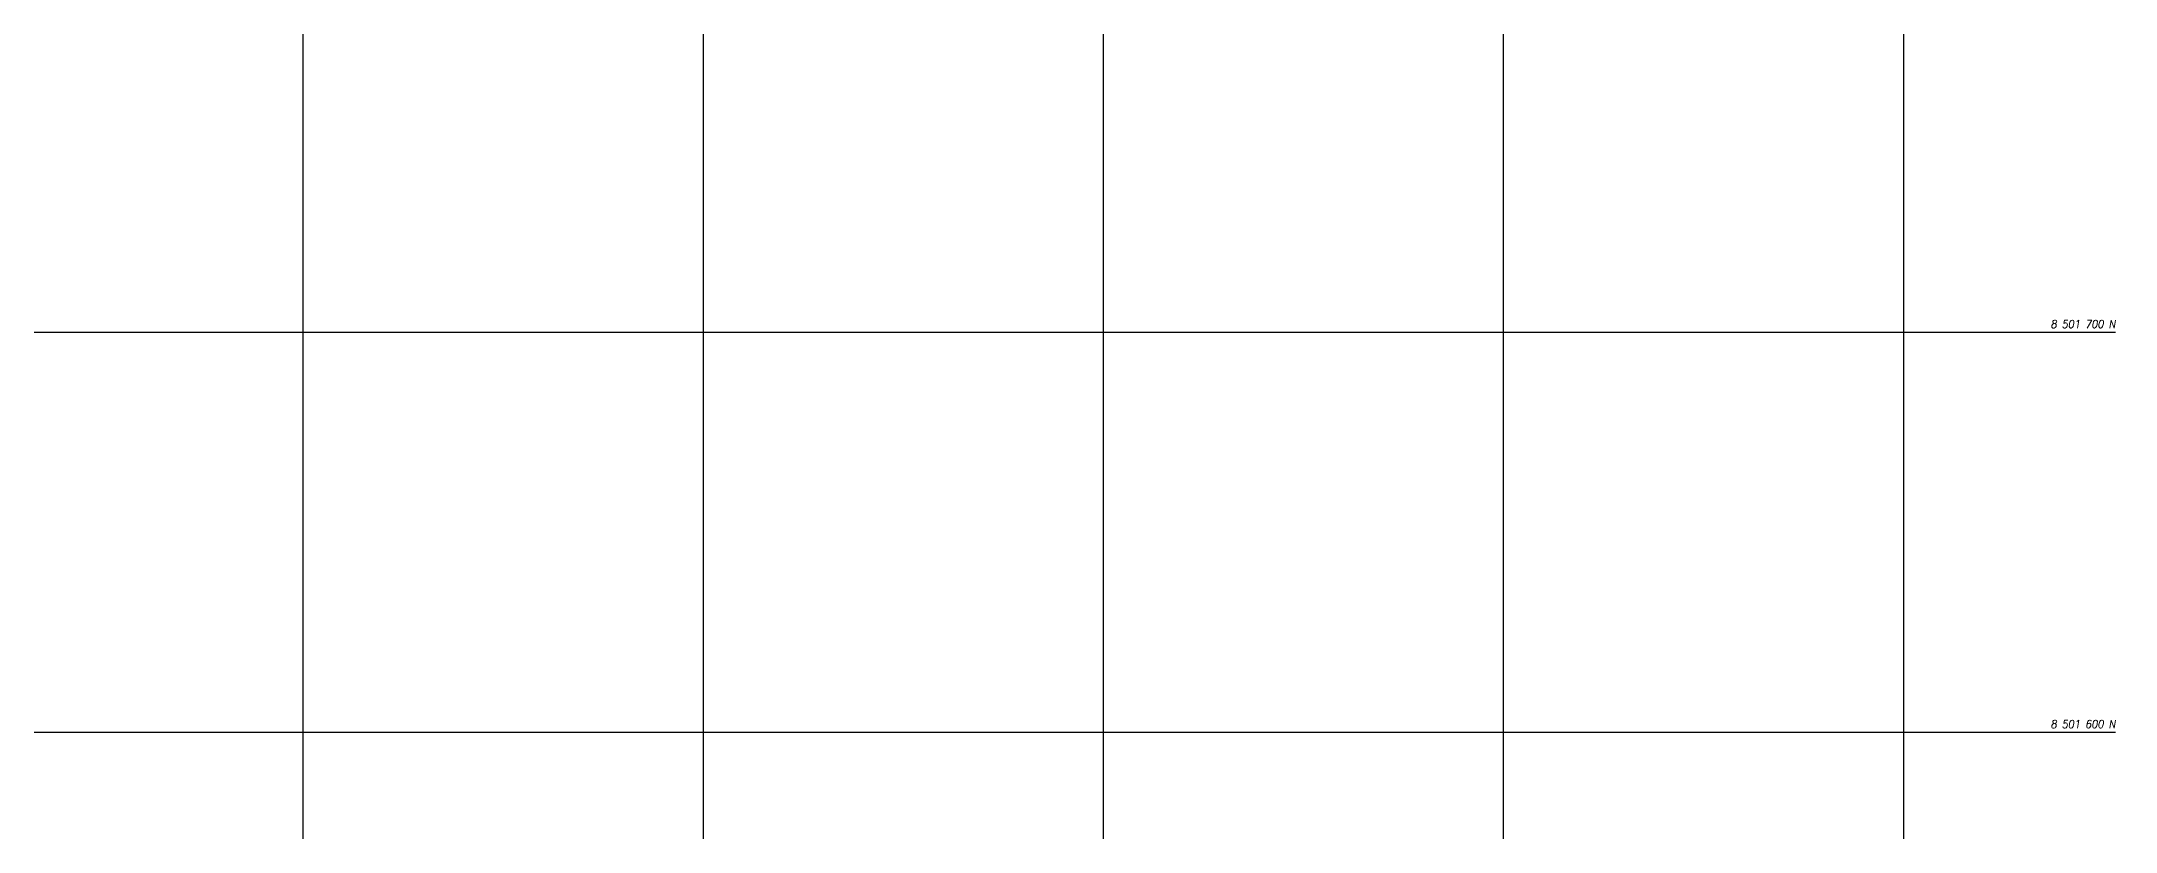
# Model space of a CAD drawing. Header units: millimetres. Extents: x 736950 to 738835, y 8500595 to 8502131.
# Drawn here: x 738035 to 738553, y 8501575 to 8501773 of the extents above; entities that cross this region are included whole.
import ezdxf
from ezdxf.enums import TextEntityAlignment as Align

# ---------------------------------------------------------------- set-up
doc = ezdxf.new("R2010")
doc.units = ezdxf.units.MM
doc.layers.add('Cuadricula Coordenadas', color=5, linetype='Continuous')
doc.styles.add('Coordenadas', font='romans', dxfattribs={"width": 0.9, "height": 2})

msp = doc.modelspace()

# ---------------------------------------------------------------- linework, layer by layer
at = {"layer": 'Cuadricula Coordenadas', "color": 8}
for p, q in [((738100, 8500595.507), (738100, 8502130.641)), ((738200, 8500595.507), (738200, 8502130.641)), ((738300, 8500595.507), (738300, 8502130.641)), ((738400, 8500595.507), (738400, 8502130.641)), ((738500, 8500595.507), (738500, 8502130.641)), ((736950.226, 8501700), (738552.898, 8501700)), ((736950.226, 8501600), (738552.898, 8501600))]:
    msp.add_line(p, q, dxfattribs=at)

# ---------------------------------------------------------------- texts
at = {"layer": 'Cuadricula Coordenadas', "color": 7, "style": 'Coordenadas', "oblique": 10, "width": 0.9}
for s, p in [(' 8 501 700 N', (738552.898, 8501702)), (' 8 501 600 N', (738552.898, 8501602))]:
    msp.add_text(s, height=2, dxfattribs=at).set_placement(p, align=Align.MIDDLE_RIGHT)

doc.saveas('drawing.dxf')
